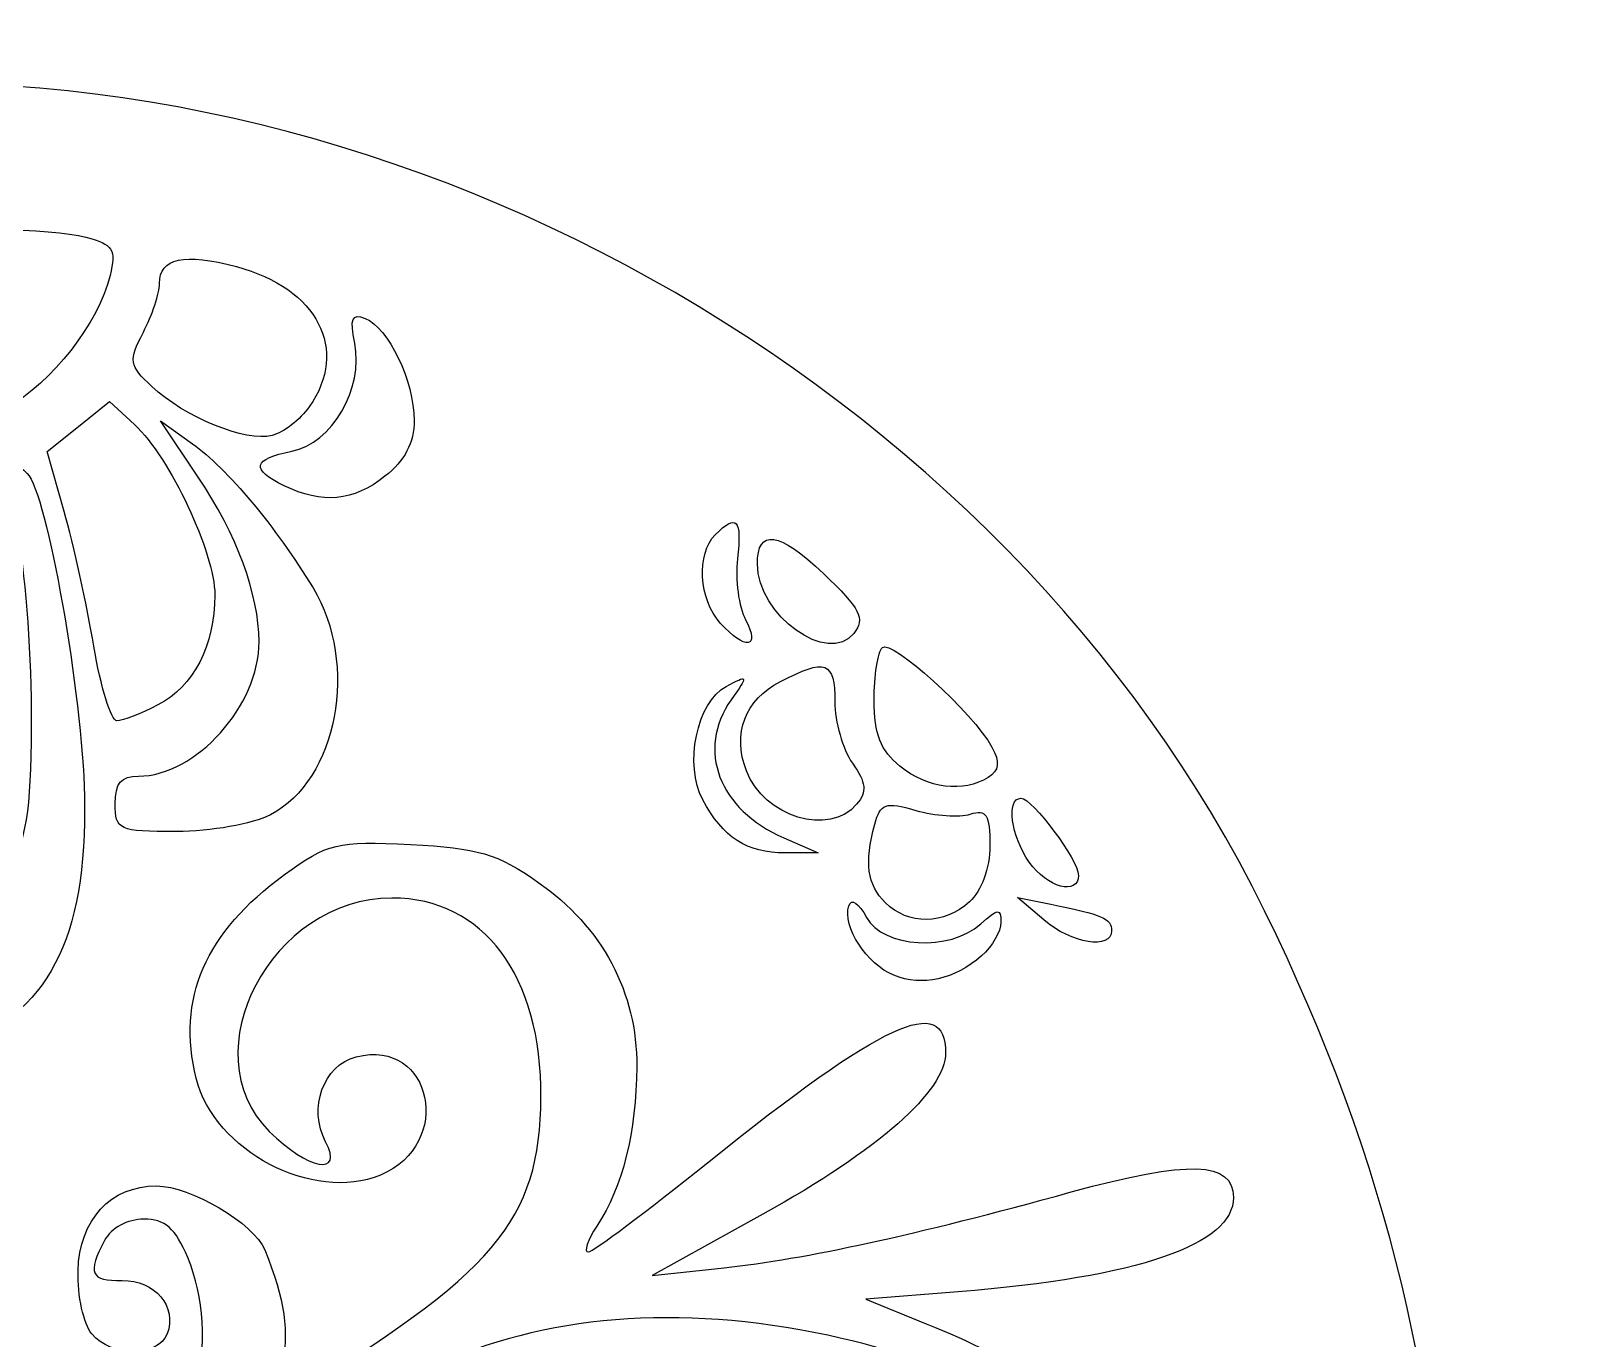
# Model space of a CAD drawing. Header units: centimetres. Extents: x -4.4 to 4.2, y -13 to 13.2.
# Drawn here: x -0.127 to 3.58, y 10.082 to 13.207 of the extents above; entities that cross this region are included whole.
import ezdxf

# ---------------------------------------------------------------- set-up
doc = ezdxf.new("R2010")
doc.units = ezdxf.units.CM
doc.header["$MEASUREMENT"] = 0
doc.layers.add('Layer 1', color=7, linetype='Continuous')

msp = doc.modelspace()

# ---------------------------------------------------------------- linework, layer by layer
at = {"layer": 'Layer 1'}
for points, knots in [([(-0.70902, 1.93089), (-1.24746, 2.02096), (-2.06894, 2.44734), (-2.51532, 2.86843), (-2.51532, 2.86843), (-2.86152, 3.19502), (-3.10865, 3.58743), (-3.19273, 3.94408), (-3.19273, 3.94408), (-3.24657, 4.17245), (-3.24353, 4.26477), (-3.16392, 4.82031), (-3.16392, 4.82031), (-3.07479, 5.4423), (-3.09866, 5.71856), (-3.26727, 6.01637), (-3.26727, 6.01637), (-3.32184, 6.11276), (-3.33916, 6.12367), (-3.46125, 6.13867), (-3.46125, 6.13867), (-3.77166, 6.17679), (-3.96599, 6.29044), (-4.06652, 6.49268), (-4.06652, 6.49268), (-4.12513, 6.61058), (-4.13165, 6.6539), (-4.12628, 6.88956), (-4.12628, 6.88956), (-4.12055, 7.14086), (-4.12479, 7.16402), (-4.21098, 7.35253), (-4.21098, 7.35253), (-4.29054, 7.52653), (-4.30164, 7.57704), (-4.30109, 7.76263), (-4.30109, 7.76263), (-4.30044, 7.98389), (-4.23846, 8.172), (-4.10397, 8.36088), (-4.10397, 8.36088), (-4.04875, 8.43843), (-4.04811, 8.44887), (-4.08064, 8.74082), (-4.08064, 8.74082), (-4.13751, 9.25106), (-4.08884, 9.88963), (-3.95656, 10.36878), (-3.95656, 10.36878), (-3.75256, 11.10772), (-3.3068, 11.76989), (-2.69053, 12.24942), (-2.69053, 12.24942), (-2.0585, 12.74121), (-1.44184, 12.99508), (-0.7017, 13.06818), (-0.7017, 13.06818), (0.70653, 13.20726), (2.1974, 12.37657), (2.82109, 11.10533), (2.82109, 11.10533), (3.11675, 10.5027), (3.25336, 9.93455), (3.25902, 9.284), (3.25902, 9.284), (3.26098, 9.05844), (3.25792, 8.80841), (3.25221, 8.72837), (3.25221, 8.72837), (3.24312, 8.60092), (3.25216, 8.56658), (3.32506, 8.45185), (3.32506, 8.45185), (3.54021, 8.11319), (3.57953, 7.84084), (3.47584, 7.40722), (3.47584, 7.40722), (3.4191, 7.16992), (3.40808, 7.07529), (3.42202, 6.94511), (3.42202, 6.94511), (3.43205, 6.85147), (3.42744, 6.7366), (3.41125, 6.67671), (3.41125, 6.67671), (3.3445, 6.42978), (3.06981, 6.23918), (2.77868, 6.23779), (2.77868, 6.23779), (2.77868, 6.23779), (2.61839, 6.23702), (2.61839, 6.23702), (2.61839, 6.23702), (2.61839, 6.23702), (2.57419, 6.1267), (2.57419, 6.1267), (2.57419, 6.1267), (2.44092, 5.79407), (2.4211, 5.29222), (2.52122, 4.78607), (2.52122, 4.78607), (2.63436, 4.21415), (2.60519, 3.90843), (2.39983, 3.5137), (2.39983, 3.5137), (2.02841, 2.79978), (1.08666, 2.13708), (0.1666, 1.94219), (0.1666, 1.94219), (-0.0328, 1.89995), (-0.48886, 1.89407), (-0.70903, 1.9309), (-0.70903, 1.9309), (-0.70903, 1.9309), (-0.70902, 1.93089), (-0.70902, 1.93089)], [0, 0, 0, 0, 0.0333333, 0.0333333, 0.0333333, 0.0333333, 0.0666667, 0.0666667, 0.0666667, 0.0666667, 0.1, 0.1, 0.1, 0.1, 0.1333333, 0.1333333, 0.1333333, 0.1333333, 0.1666667, 0.1666667, 0.1666667, 0.1666667, 0.2, 0.2, 0.2, 0.2, 0.2333333, 0.2333333, 0.2333333, 0.2333333, 0.2666667, 0.2666667, 0.2666667, 0.2666667, 0.3, 0.3, 0.3, 0.3, 0.3333333, 0.3333333, 0.3333333, 0.3333333, 0.3666667, 0.3666667, 0.3666667, 0.3666667, 0.4, 0.4, 0.4, 0.4, 0.4333333, 0.4333333, 0.4333333, 0.4333333, 0.4666667, 0.4666667, 0.4666667, 0.4666667, 0.5, 0.5, 0.5, 0.5, 0.5333333, 0.5333333, 0.5333333, 0.5333333, 0.5666667, 0.5666667, 0.5666667, 0.5666667, 0.6, 0.6, 0.6, 0.6, 0.6333333, 0.6333333, 0.6333333, 0.6333333, 0.6666667, 0.6666667, 0.6666667, 0.6666667, 0.7, 0.7, 0.7, 0.7, 0.7333333, 0.7333333, 0.7333333, 0.7333333, 0.7666667, 0.7666667, 0.7666667, 0.7666667, 0.8, 0.8, 0.8, 0.8, 0.8333333, 0.8333333, 0.8333333, 0.8333333, 0.8666667, 0.8666667, 0.8666667, 0.8666667, 0.9, 0.9, 0.9, 0.9, 0.9333333, 0.9333333, 0.9333333, 0.9333333, 1, 1, 1, 1]), ([(-0.18399, 12.30762), (-0.07664, 12.36719), (0.03425, 12.50943), (0.06202, 12.62319), (0.06202, 12.62319), (0.07731, 12.68581), (0.07005, 12.6973), (0.00416, 12.71472), (0.00416, 12.71472), (-0.16688, 12.75996), (-0.94573, 12.71772), (-1.00337, 12.66008), (-1.00337, 12.66008), (-1.00929, 12.65416), (-0.98984, 12.60169), (-0.96014, 12.54347), (-0.96014, 12.54347), (-0.81524, 12.25945), (-0.46345, 12.15255), (-0.18398, 12.30762), (-0.18398, 12.30762), (-0.18398, 12.30762), (-0.18399, 12.30762), (-0.18399, 12.30762)], [0, 0, 0, 0, 0.1428571, 0.1428571, 0.1428571, 0.1428571, 0.2857143, 0.2857143, 0.2857143, 0.2857143, 0.4285714, 0.4285714, 0.4285714, 0.4285714, 0.5714286, 0.5714286, 0.5714286, 0.5714286, 0.7142857, 0.7142857, 0.7142857, 0.7142857, 1, 1, 1, 1]), ([(0.53818, 12.30941), (0.63397, 12.44617), (0.55803, 12.59231), (0.36401, 12.64455), (0.36401, 12.64455), (0.23935, 12.67812), (0.18018, 12.66507), (0.18018, 12.60401), (0.18018, 12.60401), (0.18018, 12.581), (0.16284, 12.52864), (0.14164, 12.48765), (0.14164, 12.48765), (0.10593, 12.4186), (0.1074, 12.40908), (0.16167, 12.3581), (0.16167, 12.3581), (0.23967, 12.28482), (0.38733, 12.22462), (0.44932, 12.24083), (0.44932, 12.24083), (0.47681, 12.24802), (0.51679, 12.27888), (0.53817, 12.3094), (0.53817, 12.3094), (0.53817, 12.3094), (0.53818, 12.30941), (0.53818, 12.30941)], [0, 0, 0, 0, 0.125, 0.125, 0.125, 0.125, 0.25, 0.25, 0.25, 0.25, 0.375, 0.375, 0.375, 0.375, 0.5, 0.5, 0.5, 0.5, 0.625, 0.625, 0.625, 0.625, 0.75, 0.75, 0.75, 0.75, 1, 1, 1, 1]), ([(0.71901, 12.1434), (0.76643, 12.1807), (0.78872, 12.22342), (0.78872, 12.27701), (0.78872, 12.27701), (0.78872, 12.37107), (0.72698, 12.49947), (0.67153, 12.52075), (0.67153, 12.52075), (0.64007, 12.53282), (0.63488, 12.52044), (0.64667, 12.46147), (0.64667, 12.46147), (0.66848, 12.3524), (0.59304, 12.22273), (0.49654, 12.20343), (0.49654, 12.20343), (0.40298, 12.18472), (0.39731, 12.15969), (0.47784, 12.12086), (0.47784, 12.12086), (0.56964, 12.07659), (0.64275, 12.08342), (0.71901, 12.1434)], [0, 0, 0, 0, 0.1428571, 0.1428571, 0.1428571, 0.1428571, 0.2857143, 0.2857143, 0.2857143, 0.2857143, 0.4285714, 0.4285714, 0.4285714, 0.4285714, 0.5714286, 0.5714286, 0.5714286, 0.5714286, 0.7142857, 0.7142857, 0.7142857, 0.7142857, 1, 1, 1, 1]), ([(0.17634, 11.59709), (0.26183, 11.6413), (0.31247, 11.73899), (0.31247, 11.85971), (0.31247, 11.85971), (0.31247, 11.96086), (0.20541, 12.18812), (0.12052, 12.26719), (0.12052, 12.26719), (0.12052, 12.26719), (0.06112, 12.32251), (0.06112, 12.32251), (0.06112, 12.32251), (0.06112, 12.32251), (-0.01357, 12.26254), (-0.01357, 12.26254), (-0.01357, 12.26254), (-0.01357, 12.26254), (-0.08826, 12.20257), (-0.08826, 12.20257), (-0.08826, 12.20257), (-0.08826, 12.20257), (-0.04766, 12.05958), (-0.04766, 12.05958), (-0.04766, 12.05958), (-0.02533, 11.98093), (0.00653, 11.83622), (0.02313, 11.738), (0.02313, 11.738), (0.03973, 11.63977), (0.06459, 11.55941), (0.07837, 11.55941), (0.07837, 11.55941), (0.09215, 11.55941), (0.13624, 11.57638), (0.17634, 11.59711), (0.17634, 11.59711), (0.17634, 11.59711), (0.17634, 11.59709), (0.17634, 11.59709)], [0, 0, 0, 0, 0.0909091, 0.0909091, 0.0909091, 0.0909091, 0.1818182, 0.1818182, 0.1818182, 0.1818182, 0.2727273, 0.2727273, 0.2727273, 0.2727273, 0.3636364, 0.3636364, 0.3636364, 0.3636364, 0.4545455, 0.4545455, 0.4545455, 0.4545455, 0.5454545, 0.5454545, 0.5454545, 0.5454545, 0.6363636, 0.6363636, 0.6363636, 0.6363636, 0.7272727, 0.7272727, 0.7272727, 0.7272727, 0.8181818, 0.8181818, 0.8181818, 0.8181818, 1, 1, 1, 1]), ([(0.44563, 11.33494), (0.60505, 11.41738), (0.65715, 11.69553), (0.54715, 11.87689), (0.54715, 11.87689), (0.45867, 12.02276), (0.34203, 12.16212), (0.25884, 12.22136), (0.25884, 12.22136), (0.25884, 12.22136), (0.1824, 12.27579), (0.1824, 12.27579), (0.1824, 12.27579), (0.1824, 12.27579), (0.27303, 12.14111), (0.27303, 12.14111), (0.27303, 12.14111), (0.36497, 12.00449), (0.41789, 11.86136), (0.41816, 11.7486), (0.41816, 11.7486), (0.41852, 11.59553), (0.26745, 11.4271), (0.1298, 11.4271), (0.1298, 11.4271), (0.08829, 11.4271), (0.07435, 11.41047), (0.07435, 11.36095), (0.07435, 11.36095), (0.07435, 11.29834), (0.0822, 11.2948), (0.22118, 11.2948), (0.22118, 11.2948), (0.30194, 11.2948), (0.40294, 11.31286), (0.44563, 11.33494)], [0, 0, 0, 0, 0.1, 0.1, 0.1, 0.1, 0.2, 0.2, 0.2, 0.2, 0.3, 0.3, 0.3, 0.3, 0.4, 0.4, 0.4, 0.4, 0.5, 0.5, 0.5, 0.5, 0.6, 0.6, 0.6, 0.6, 0.7, 0.7, 0.7, 0.7, 0.8, 0.8, 0.8, 0.8, 1, 1, 1, 1]), ([(-0.31416, 10.77752), (-0.08567, 10.85901), (0.00694, 11.03583), (0.00086, 11.37902), (0.00086, 11.37902), (-0.00341, 11.62027), (-0.08892, 12.10367), (-0.13558, 12.15033), (-0.13558, 12.15033), (-0.1843, 12.19905), (-0.192, 12.15217), (-0.15919, 12.00644), (-0.15919, 12.00644), (-0.14151, 11.92792), (-0.12644, 11.73866), (-0.12569, 11.58586), (-0.12569, 11.58586), (-0.1246, 11.36344), (-0.13443, 11.28764), (-0.17501, 11.20571), (-0.17501, 11.20571), (-0.23538, 11.0838), (-0.35507, 11.00402), (-0.47778, 11.00388), (-0.47778, 11.00388), (-0.59244, 11.00375), (-0.7541, 11.15872), (-0.79573, 11.30865), (-0.79573, 11.30865), (-0.84755, 11.4953), (-0.82361, 11.78911), (-0.73058, 12.10842), (-0.73058, 12.10842), (-0.7202, 12.14403), (-0.72468, 12.16795), (-0.74172, 12.16795), (-0.74172, 12.16795), (-0.78155, 12.16795), (-0.86965, 11.86873), (-0.90268, 11.62127), (-0.90268, 11.62127), (-0.98326, 11.01758), (-0.71589, 10.63426), (-0.31417, 10.77753), (-0.31417, 10.77753), (-0.31417, 10.77753), (-0.31416, 10.77752), (-0.31416, 10.77752)], [0, 0, 0, 0, 0.0769231, 0.0769231, 0.0769231, 0.0769231, 0.1538462, 0.1538462, 0.1538462, 0.1538462, 0.2307692, 0.2307692, 0.2307692, 0.2307692, 0.3076923, 0.3076923, 0.3076923, 0.3076923, 0.3846154, 0.3846154, 0.3846154, 0.3846154, 0.4615385, 0.4615385, 0.4615385, 0.4615385, 0.5384615, 0.5384615, 0.5384615, 0.5384615, 0.6153846, 0.6153846, 0.6153846, 0.6153846, 0.6923077, 0.6923077, 0.6923077, 0.6923077, 0.7692308, 0.7692308, 0.7692308, 0.7692308, 0.8461538, 0.8461538, 0.8461538, 0.8461538, 1, 1, 1, 1]), ([(1.58086, 11.80053), (1.5644, 11.83129), (1.55563, 11.89678), (1.56139, 11.94605), (1.56139, 11.94605), (1.5725, 12.04125), (1.55971, 12.05521), (1.50839, 12.00389), (1.50839, 12.00389), (1.46299, 11.95849), (1.46921, 11.84958), (1.52043, 11.79298), (1.52043, 11.79298), (1.58002, 11.72713), (1.61763, 11.73182), (1.58086, 11.80052), (1.58086, 11.80052), (1.58086, 11.80052), (1.58086, 11.80053), (1.58086, 11.80053)], [0, 0, 0, 0, 0.1666667, 0.1666667, 0.1666667, 0.1666667, 0.3333333, 0.3333333, 0.3333333, 0.3333333, 0.5, 0.5, 0.5, 0.5, 0.6666667, 0.6666667, 0.6666667, 0.6666667, 1, 1, 1, 1]), ([(1.76669, 11.91128), (1.66097, 12.01191), (1.60893, 12.01945), (1.60893, 11.93413), (1.60893, 11.93413), (1.60893, 11.81219), (1.77933, 11.68955), (1.83961, 11.76811), (1.83961, 11.76811), (1.86722, 11.8041), (1.85586, 11.82641), (1.76669, 11.91128)], [0, 0, 0, 0, 0.25, 0.25, 0.25, 0.25, 0.5, 0.5, 0.5, 0.5, 1, 1, 1, 1]), ([(2.16067, 11.42414), (2.18702, 11.44083), (2.18932, 11.45995), (2.16938, 11.4965), (2.16938, 11.4965), (2.12517, 11.57753), (1.92903, 11.75603), (1.90767, 11.73467), (1.90767, 11.73467), (1.89682, 11.72382), (1.88794, 11.66677), (1.88794, 11.60789), (1.88794, 11.60789), (1.88794, 11.5276), (1.9034, 11.48831), (1.9498, 11.45074), (1.9498, 11.45074), (2.01546, 11.39758), (2.10159, 11.38671), (2.16067, 11.42415), (2.16067, 11.42415), (2.16067, 11.42415), (2.16067, 11.42414), (2.16067, 11.42414)], [0, 0, 0, 0, 0.1428571, 0.1428571, 0.1428571, 0.1428571, 0.2857143, 0.2857143, 0.2857143, 0.2857143, 0.4285714, 0.4285714, 0.4285714, 0.4285714, 0.5714286, 0.5714286, 0.5714286, 0.5714286, 0.7142857, 0.7142857, 0.7142857, 0.7142857, 1, 1, 1, 1]), ([(1.84611, 11.35982), (1.87146, 11.39036), (1.86938, 11.41082), (1.83612, 11.45831), (1.83612, 11.45831), (1.81303, 11.49128), (1.79414, 11.55727), (1.79414, 11.60497), (1.79414, 11.60497), (1.79414, 11.70158), (1.7729, 11.70942), (1.6639, 11.65306), (1.6639, 11.65306), (1.57906, 11.60919), (1.54867, 11.52926), (1.58274, 11.43963), (1.58274, 11.43963), (1.62452, 11.32975), (1.78164, 11.28214), (1.84611, 11.35982)], [0, 0, 0, 0, 0.1666667, 0.1666667, 0.1666667, 0.1666667, 0.3333333, 0.3333333, 0.3333333, 0.3333333, 0.5, 0.5, 0.5, 0.5, 0.6666667, 0.6666667, 0.6666667, 0.6666667, 1, 1, 1, 1]), ([(1.67185, 11.27991), (1.51692, 11.34734), (1.46258, 11.48977), (1.54622, 11.60919), (1.54622, 11.60919), (1.58794, 11.66875), (1.58754, 11.6698), (1.53413, 11.64121), (1.53413, 11.64121), (1.46422, 11.60379), (1.43361, 11.45467), (1.47853, 11.37035), (1.47853, 11.37035), (1.52614, 11.28099), (1.58428, 11.24354), (1.67507, 11.24376), (1.67507, 11.24376), (1.67507, 11.24376), (1.75445, 11.24395), (1.75445, 11.24395), (1.75445, 11.24395), (1.75445, 11.24395), (1.67186, 11.2799), (1.67186, 11.2799), (1.67186, 11.2799), (1.67186, 11.2799), (1.67185, 11.27991), (1.67185, 11.27991)], [0, 0, 0, 0, 0.125, 0.125, 0.125, 0.125, 0.25, 0.25, 0.25, 0.25, 0.375, 0.375, 0.375, 0.375, 0.5, 0.5, 0.5, 0.5, 0.625, 0.625, 0.625, 0.625, 0.75, 0.75, 0.75, 0.75, 1, 1, 1, 1]), ([(2.11617, 11.12693), (2.14504, 11.15305), (2.16456, 11.20714), (2.16456, 11.261), (2.16456, 11.261), (2.16456, 11.33539), (2.1563, 11.34867), (2.11765, 11.3364), (2.11765, 11.3364), (2.09185, 11.32821), (2.03341, 11.33222), (1.98778, 11.3453), (1.98778, 11.3453), (1.91494, 11.36619), (1.90295, 11.36214), (1.88953, 11.3121), (1.88953, 11.3121), (1.8644, 11.21844), (1.8712, 11.1686), (1.9151, 11.12471), (1.9151, 11.12471), (1.96902, 11.07079), (2.0552, 11.07174), (2.11618, 11.12692), (2.11618, 11.12692), (2.11618, 11.12692), (2.11617, 11.12693), (2.11617, 11.12693)], [0, 0, 0, 0, 0.125, 0.125, 0.125, 0.125, 0.25, 0.25, 0.25, 0.25, 0.375, 0.375, 0.375, 0.375, 0.5, 0.5, 0.5, 0.5, 0.625, 0.625, 0.625, 0.625, 0.75, 0.75, 0.75, 0.75, 1, 1, 1, 1]), ([(2.37622, 11.19005), (2.37622, 11.22667), (2.26625, 11.37419), (2.23895, 11.37419), (2.23895, 11.37419), (2.20319, 11.37419), (2.21483, 11.2839), (2.25866, 11.22133), (2.25866, 11.22133), (2.30095, 11.16095), (2.37622, 11.14093), (2.37622, 11.19006), (2.37622, 11.19006), (2.37622, 11.19006), (2.37622, 11.19005), (2.37622, 11.19005)], [0, 0, 0, 0, 0.2, 0.2, 0.2, 0.2, 0.4, 0.4, 0.4, 0.4, 0.6, 0.6, 0.6, 0.6, 1, 1, 1, 1]), ([(0.19694, 9.35889), (0.49567, 9.9813), (1.06066, 10.24308), (1.77749, 10.09121), (1.77749, 10.09121), (2.09239, 10.02449), (2.33055, 9.88585), (2.60644, 9.60864), (2.60644, 9.60864), (2.85205, 9.36186), (2.88021, 9.34784), (2.97814, 9.42361), (2.97814, 9.42361), (3.02742, 9.46174), (3.01855, 9.51062), (2.94733, 9.59338), (2.94733, 9.59338), (2.88758, 9.66282), (2.87786, 9.66551), (2.79687, 9.63497), (2.79687, 9.63497), (2.7114, 9.60275), (2.70804, 9.60448), (2.53663, 9.76861), (2.53663, 9.76861), (2.34325, 9.95378), (2.22591, 10.03222), (2.01265, 10.1189), (2.01265, 10.1189), (2.01265, 10.1189), (1.86827, 10.17758), (1.86827, 10.17758), (1.86827, 10.17758), (1.86827, 10.17758), (2.08917, 10.19525), (2.08917, 10.19525), (2.08917, 10.19525), (2.5206, 10.22975), (2.74663, 10.30729), (2.74663, 10.42079), (2.74663, 10.42079), (2.74663, 10.50743), (2.64043, 10.51095), (2.35924, 10.43362), (2.35924, 10.43362), (1.98105, 10.32962), (1.72505, 10.2738), (1.52954, 10.2527), (1.52954, 10.2527), (1.52954, 10.2527), (1.35756, 10.23415), (1.35756, 10.23415), (1.35756, 10.23415), (1.35756, 10.23415), (1.62214, 10.38065), (1.62214, 10.38065), (1.62214, 10.38065), (1.89941, 10.53417), (2.0587, 10.67481), (2.0587, 10.76609), (2.0587, 10.76609), (2.0587, 10.90941), (1.91008, 10.84083), (1.48985, 10.50359), (1.48985, 10.50359), (1.34433, 10.38681), (1.21606, 10.29084), (1.20481, 10.29033), (1.20481, 10.29033), (1.19356, 10.28982), (1.2029, 10.3177), (1.22557, 10.35229), (1.22557, 10.35229), (1.28702, 10.44607), (1.31977, 10.57698), (1.32076, 10.73274), (1.32076, 10.73274), (1.32189, 10.91067), (1.23887, 11.06589), (1.08469, 11.17414), (1.08469, 11.17414), (0.98847, 11.24169), (0.94075, 11.25573), (0.78042, 11.26361), (0.78042, 11.26361), (0.60292, 11.27234), (0.58285, 11.26756), (0.47877, 11.1918), (0.47877, 11.1918), (0.28959, 11.0541), (0.22075, 10.89526), (0.26796, 10.70534), (0.26796, 10.70534), (0.31126, 10.53115), (0.54703, 10.40737), (0.70829, 10.47417), (0.70829, 10.47417), (0.88484, 10.5473), (0.83239, 10.80226), (0.6502, 10.75654), (0.6502, 10.75654), (0.57192, 10.73689), (0.53468, 10.63311), (0.57732, 10.55343), (0.57732, 10.55343), (0.62175, 10.47042), (0.5345, 10.4866), (0.4427, 10.5784), (0.4427, 10.5784), (0.25361, 10.76749), (0.44727, 11.13586), (0.73578, 11.13586), (0.73578, 11.13586), (0.95445, 11.13586), (1.09374, 10.94962), (1.09184, 10.65981), (1.09184, 10.65981), (1.0899, 10.36552), (0.98055, 10.23628), (0.48064, 9.93743), (0.48064, 9.93743), (0.45873, 9.92433), (0.45626, 9.94534), (0.47165, 10.0136), (0.47165, 10.0136), (0.49117, 10.10017), (0.48051, 10.17528), (0.43164, 10.29547), (0.43164, 10.29547), (0.40603, 10.35845), (0.25428, 10.44814), (0.17335, 10.44814), (0.17335, 10.44814), (0.0633, 10.44814), (-0.01117, 10.36754), (-0.01439, 10.24495), (-0.01439, 10.24495), (-0.01594, 10.18584), (-0.00111, 10.11808), (0.01857, 10.09437), (0.01857, 10.09437), (0.06482, 10.03864), (0.17702, 10.03876), (0.19843, 10.09456), (0.19843, 10.09456), (0.22329, 10.15935), (0.1693, 10.22339), (0.09082, 10.22221), (0.09082, 10.22221), (0.01516, 10.22107), (0.00702, 10.23953), (0.0488, 10.3176), (0.0488, 10.3176), (0.06474, 10.34738), (0.10402, 10.36878), (0.14275, 10.36878), (0.14275, 10.36878), (0.1937, 10.36878), (0.21831, 10.34725), (0.24765, 10.27703), (0.24765, 10.27703), (0.32766, 10.08554), (0.27104, 9.83721), (0.08456, 9.56181), (0.08456, 9.56181), (-0.08083, 9.31754), (-0.12122, 9.16582), (-0.04194, 9.08654), (-0.04194, 9.08654), (0.02007, 9.02453), (0.05621, 9.06575), (0.19691, 9.35891), (0.19691, 9.35891), (0.19691, 9.35891), (0.19694, 9.35889), (0.19694, 9.35889)], [0, 0, 0, 0, 0.0222222, 0.0222222, 0.0222222, 0.0222222, 0.0444444, 0.0444444, 0.0444444, 0.0444444, 0.0666667, 0.0666667, 0.0666667, 0.0666667, 0.0888889, 0.0888889, 0.0888889, 0.0888889, 0.1111111, 0.1111111, 0.1111111, 0.1111111, 0.1333333, 0.1333333, 0.1333333, 0.1333333, 0.1555556, 0.1555556, 0.1555556, 0.1555556, 0.1777778, 0.1777778, 0.1777778, 0.1777778, 0.2, 0.2, 0.2, 0.2, 0.2222222, 0.2222222, 0.2222222, 0.2222222, 0.2444444, 0.2444444, 0.2444444, 0.2444444, 0.2666667, 0.2666667, 0.2666667, 0.2666667, 0.2888889, 0.2888889, 0.2888889, 0.2888889, 0.3111111, 0.3111111, 0.3111111, 0.3111111, 0.3333333, 0.3333333, 0.3333333, 0.3333333, 0.3555556, 0.3555556, 0.3555556, 0.3555556, 0.3777778, 0.3777778, 0.3777778, 0.3777778, 0.4, 0.4, 0.4, 0.4, 0.4222222, 0.4222222, 0.4222222, 0.4222222, 0.4444444, 0.4444444, 0.4444444, 0.4444444, 0.4666667, 0.4666667, 0.4666667, 0.4666667, 0.4888889, 0.4888889, 0.4888889, 0.4888889, 0.5111111, 0.5111111, 0.5111111, 0.5111111, 0.5333333, 0.5333333, 0.5333333, 0.5333333, 0.5555556, 0.5555556, 0.5555556, 0.5555556, 0.5777778, 0.5777778, 0.5777778, 0.5777778, 0.6, 0.6, 0.6, 0.6, 0.6222222, 0.6222222, 0.6222222, 0.6222222, 0.6444444, 0.6444444, 0.6444444, 0.6444444, 0.6666667, 0.6666667, 0.6666667, 0.6666667, 0.6888889, 0.6888889, 0.6888889, 0.6888889, 0.7111111, 0.7111111, 0.7111111, 0.7111111, 0.7333333, 0.7333333, 0.7333333, 0.7333333, 0.7555556, 0.7555556, 0.7555556, 0.7555556, 0.7777778, 0.7777778, 0.7777778, 0.7777778, 0.8, 0.8, 0.8, 0.8, 0.8222222, 0.8222222, 0.8222222, 0.8222222, 0.8444444, 0.8444444, 0.8444444, 0.8444444, 0.8666667, 0.8666667, 0.8666667, 0.8666667, 0.8888889, 0.8888889, 0.8888889, 0.8888889, 0.9111111, 0.9111111, 0.9111111, 0.9111111, 0.9333333, 0.9333333, 0.9333333, 0.9333333, 0.9555556, 0.9555556, 0.9555556, 0.9555556, 1, 1, 1, 1]), ([(2.14471, 10.99777), (2.17018, 11.02013), (2.19101, 11.05629), (2.19101, 11.07812), (2.19101, 11.07812), (2.19101, 11.1119), (2.18381, 11.11129), (2.14262, 11.07402), (2.14262, 11.07402), (2.06891, 11.00731), (1.90918, 11.01649), (1.87, 11.08969), (1.87, 11.08969), (1.85179, 11.12372), (1.83368, 11.13567), (1.82767, 11.11762), (1.82767, 11.11762), (1.81141, 11.06883), (1.87062, 10.97686), (1.93477, 10.95129), (1.93477, 10.95129), (2.00293, 10.92412), (2.08035, 10.94126), (2.14471, 10.99778), (2.14471, 10.99778), (2.14471, 10.99778), (2.14471, 10.99777), (2.14471, 10.99777)], [0, 0, 0, 0, 0.125, 0.125, 0.125, 0.125, 0.25, 0.25, 0.25, 0.25, 0.375, 0.375, 0.375, 0.375, 0.5, 0.5, 0.5, 0.5, 0.625, 0.625, 0.625, 0.625, 0.75, 0.75, 0.75, 0.75, 1, 1, 1, 1]), ([(2.4556, 11.05751), (2.4556, 11.08681), (2.4338, 11.09632), (2.31008, 11.12102), (2.31008, 11.12102), (2.31008, 11.12102), (2.2307, 11.13686), (2.2307, 11.13686), (2.2307, 11.13686), (2.2307, 11.13686), (2.29316, 11.08354), (2.29316, 11.08354), (2.29316, 11.08354), (2.35928, 11.02709), (2.45559, 11.01166), (2.45559, 11.05751), (2.45559, 11.05751), (2.45559, 11.05751), (2.4556, 11.05751), (2.4556, 11.05751)], [0, 0, 0, 0, 0.1666667, 0.1666667, 0.1666667, 0.1666667, 0.3333333, 0.3333333, 0.3333333, 0.3333333, 0.5, 0.5, 0.5, 0.5, 0.6666667, 0.6666667, 0.6666667, 0.6666667, 1, 1, 1, 1])]:
    msp.add_open_spline(points, degree=3, knots=knots, dxfattribs=at)

doc.saveas('drawing.dxf')
